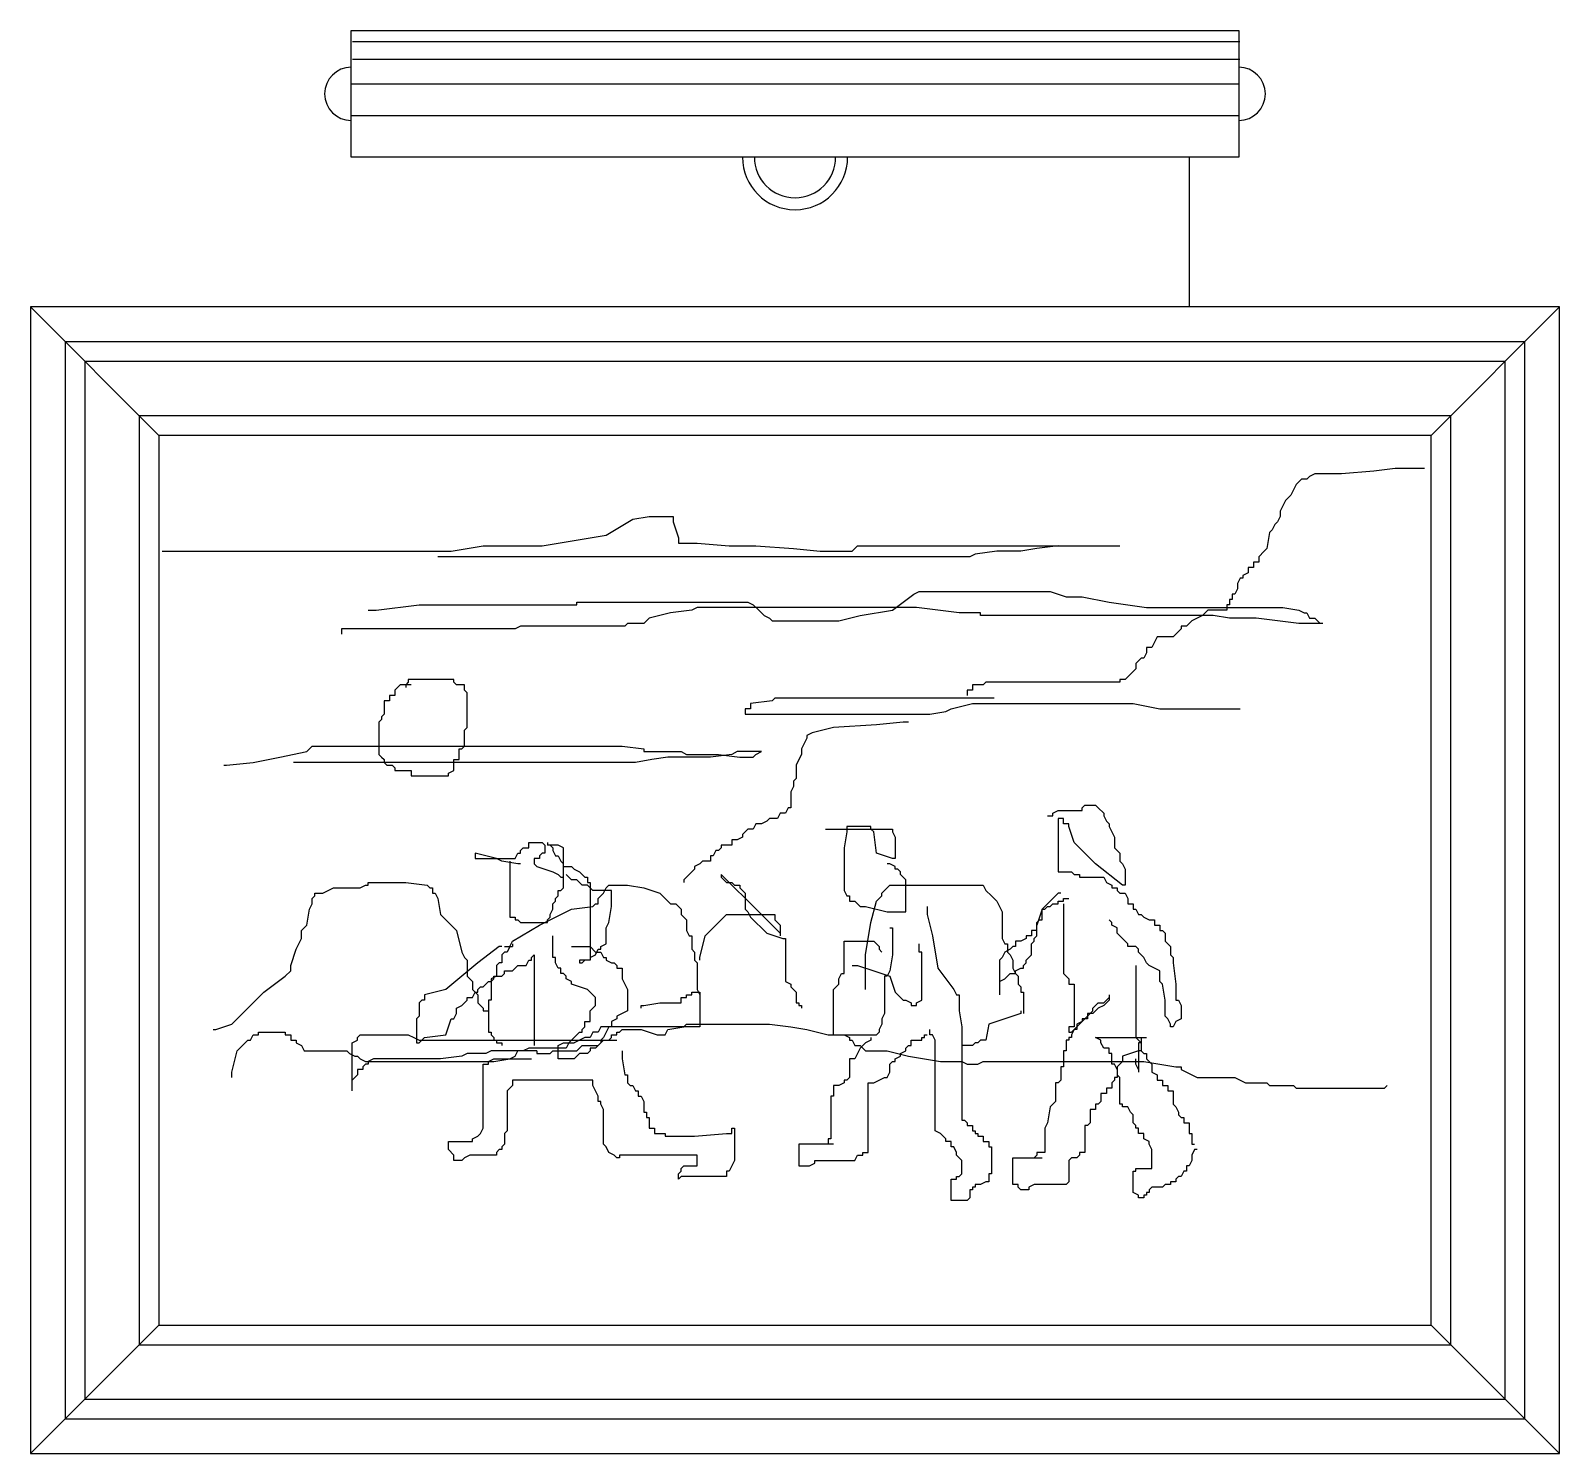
# Model space of a CAD drawing. Header units: inches. Extents: x 10 to 52.5, y 12.2 to 37.
# Drawn here: x 26.32 to 26.96, y 14.338 to 14.934 of the extents above; entities that cross this region are included whole.
import ezdxf

# ---------------------------------------------------------------- set-up
doc = ezdxf.new("R2010")
doc.units = ezdxf.units.IN
doc.header["$MEASUREMENT"] = 0
doc.layers.add('02', color=2, linetype='Continuous')
doc.layers.add('4', color=4, linetype='Continuous')

msp = doc.modelspace()

# ---------------------------------------------------------------- linework, layer by layer
at = {"layer": '02'}
for p, q in [((26.45496, 14.92162), (26.82644, 14.92162)), ((26.45442, 14.9114), (26.82591, 14.9114)), ((26.45442, 14.89804), (26.82591, 14.89804)), ((26.80527, 14.8179), (26.80527, 14.88065)), ((26.37392, 14.76415), (26.32017, 14.8179)), ((26.90642, 14.76415), (26.96017, 14.8179)), ((26.51861, 14.55008), (26.52197, 14.55008)), ((26.37392, 14.39165), (26.32017, 14.3379)), ((26.90642, 14.39165), (26.96017, 14.3379))]:
    msp.add_line(p, q, dxfattribs=at)
for points in [[(26.32017, 14.3379), (26.96017, 14.3379), (26.96017, 14.8179), (26.32017, 14.8179)], [(26.33471, 14.35244), (26.94563, 14.35244), (26.94563, 14.80336), (26.33471, 14.80336)], [(26.34294, 14.36067), (26.93739, 14.36067), (26.93739, 14.79512), (26.34294, 14.79512)], [(26.36568, 14.38341), (26.91465, 14.38341), (26.91465, 14.77238), (26.36568, 14.77238)], [(26.37392, 14.39165), (26.90642, 14.39165), (26.90642, 14.76415), (26.37392, 14.76415)]]:
    msp.add_lwpolyline(points, close=True, dxfattribs=at)
for points in [[(26.90372, 14.75027), (26.8914, 14.75027), (26.88245, 14.74915), (26.86901, 14.74804), (26.85782, 14.74804), (26.85558, 14.74692), (26.85446, 14.7458), (26.85222, 14.7458), (26.84998, 14.74356), (26.84886, 14.74132), (26.84774, 14.73909), (26.8455, 14.73685), (26.84438, 14.73461), (26.84326, 14.73238), (26.84326, 14.73014), (26.84214, 14.7279), (26.84102, 14.72679), (26.83991, 14.72455), (26.83879, 14.72343), (26.83767, 14.71672), (26.83655, 14.7156), (26.83431, 14.71336), (26.83431, 14.71113), (26.83207, 14.71113), (26.83207, 14.70889), (26.82983, 14.70889), (26.82983, 14.70665), (26.82759, 14.70554), (26.82759, 14.70442), (26.82647, 14.70442), (26.82535, 14.70218), (26.82535, 14.69994), (26.82423, 14.69771), (26.82311, 14.69771), (26.82311, 14.69547), (26.82199, 14.69547), (26.82199, 14.69323), (26.82087, 14.69323), (26.82087, 14.691), (26.81304, 14.691), (26.8108, 14.68876), (26.80856, 14.68764), (26.80632, 14.68652), (26.80408, 14.68429), (26.80184, 14.68429), (26.80184, 14.68317), (26.80072, 14.68205), (26.79848, 14.67981), (26.79177, 14.67981), (26.79065, 14.67758), (26.78953, 14.67534), (26.78729, 14.67534), (26.78729, 14.6731), (26.78617, 14.67087), (26.78505, 14.67087), (26.78393, 14.66975), (26.78281, 14.66863), (26.78281, 14.66639), (26.78057, 14.66415), (26.77833, 14.66192), (26.77609, 14.66192), (26.77609, 14.6608), (26.72012, 14.6608), (26.719, 14.65968), (26.71452, 14.65968), (26.71452, 14.65744), (26.71228, 14.65744), (26.71228, 14.65521)], [(26.37531, 14.7156), (26.49622, 14.7156), (26.50965, 14.71784), (26.53428, 14.71784), (26.54771, 14.72008), (26.56115, 14.72231), (26.57234, 14.72902), (26.57906, 14.73014), (26.58914, 14.73014), (26.58914, 14.7279), (26.59138, 14.72119), (26.59138, 14.71896), (26.59921, 14.71896), (26.61265, 14.71784), (26.62384, 14.71784), (26.63951, 14.71672), (26.65071, 14.7156), (26.66414, 14.7156), (26.66638, 14.71784), (26.77609, 14.71784)], [(26.75034, 14.71784), (26.74139, 14.71672), (26.73467, 14.7156), (26.7246, 14.7156), (26.71564, 14.71448), (26.7134, 14.71336), (26.49062, 14.71336)], [(26.46151, 14.691), (26.46487, 14.691), (26.48278, 14.69323), (26.54883, 14.69323), (26.54883, 14.69435), (26.62048, 14.69435), (26.62272, 14.69323), (26.62496, 14.691), (26.6272, 14.68876), (26.62944, 14.68764), (26.63056, 14.68652), (26.65855, 14.68652), (26.6675, 14.68876), (26.68094, 14.691), (26.68989, 14.69771), (26.69213, 14.69883), (26.74699, 14.69883), (26.7537, 14.69659), (26.76042, 14.69659), (26.77162, 14.69435), (26.78729, 14.69212), (26.84438, 14.69212), (26.8511, 14.691), (26.85334, 14.68988), (26.85446, 14.68988), (26.85558, 14.68764), (26.85782, 14.68764), (26.86006, 14.6854)], [(26.86118, 14.6854), (26.8511, 14.6854), (26.83319, 14.68764), (26.82199, 14.68764), (26.81528, 14.68876), (26.71788, 14.68876), (26.71788, 14.68988), (26.70892, 14.68988), (26.69997, 14.691), (26.69101, 14.69212), (26.59921, 14.69212), (26.59697, 14.691), (26.58802, 14.68988), (26.57906, 14.68764), (26.57682, 14.6854), (26.5701, 14.6854), (26.56898, 14.68429), (26.52532, 14.68429), (26.52309, 14.68317), (26.45032, 14.68317), (26.45032, 14.68093)], [(26.47942, 14.65968), (26.47495, 14.65968), (26.47383, 14.65856), (26.47271, 14.65744), (26.47271, 14.65521), (26.47047, 14.65521), (26.47047, 14.65297), (26.46823, 14.65297), (26.46823, 14.64738), (26.46711, 14.64626), (26.46711, 14.64514), (26.46599, 14.64402), (26.46599, 14.6306), (26.46711, 14.62948), (26.46823, 14.62837), (26.46823, 14.62725), (26.46935, 14.62613), (26.47159, 14.62613), (26.47271, 14.62501), (26.47271, 14.62389), (26.47942, 14.62389), (26.47942, 14.62166), (26.4951, 14.62166), (26.4951, 14.62277), (26.49734, 14.62389), (26.49734, 14.62837), (26.49958, 14.62837), (26.49958, 14.63284), (26.5007, 14.63284), (26.50181, 14.63396), (26.50181, 14.64067), (26.50293, 14.64179), (26.50293, 14.65633), (26.50181, 14.65744), (26.50181, 14.65968), (26.49846, 14.65968), (26.49734, 14.6608), (26.49734, 14.66192), (26.4783, 14.66192), (26.4783, 14.6608), (26.47719, 14.65968), (26.47719, 14.65856)], [(26.72348, 14.65409), (26.63168, 14.65409), (26.63056, 14.65297), (26.6216, 14.65185), (26.6216, 14.64962), (26.61936, 14.64962), (26.61936, 14.64738), (26.69661, 14.64738), (26.70333, 14.6485), (26.70556, 14.64962), (26.71452, 14.65185), (26.78169, 14.65185), (26.79289, 14.64962), (26.82647, 14.64962)], [(26.68765, 14.64402), (26.68541, 14.64402), (26.67422, 14.64291), (26.65631, 14.64179), (26.64735, 14.63955), (26.64511, 14.63843), (26.64511, 14.63731), (26.64399, 14.63508), (26.64287, 14.63284), (26.64287, 14.6306), (26.64175, 14.62837), (26.64063, 14.62613), (26.64063, 14.62054), (26.63951, 14.61942), (26.63951, 14.61718), (26.63839, 14.61494), (26.63839, 14.60823), (26.63727, 14.60823), (26.63616, 14.606), (26.63392, 14.606), (26.6328, 14.60376), (26.62944, 14.60376), (26.62832, 14.60264), (26.62608, 14.60152), (26.62384, 14.60152), (26.62272, 14.59929), (26.62048, 14.59929), (26.61936, 14.59817), (26.61824, 14.59705), (26.61824, 14.59593), (26.616, 14.59481), (26.61377, 14.59481), (26.61377, 14.59258), (26.60929, 14.59258), (26.60929, 14.59146), (26.60817, 14.59034), (26.60705, 14.59034), (26.60593, 14.5881), (26.60481, 14.5881), (26.60481, 14.58587), (26.60145, 14.58587), (26.60033, 14.58475), (26.59809, 14.58363), (26.59809, 14.58251), (26.59697, 14.58139), (26.59473, 14.57916), (26.59361, 14.57804), (26.59361, 14.57692)], [(26.40106, 14.62613), (26.40218, 14.62613), (26.41337, 14.62725), (26.42457, 14.62948), (26.43576, 14.63172), (26.438, 14.63396), (26.56787, 14.63396), (26.57682, 14.63284), (26.57682, 14.63172), (26.59249, 14.63172), (26.59473, 14.6306), (26.60817, 14.6306), (26.61712, 14.62948), (26.62272, 14.62948), (26.62384, 14.6306), (26.62608, 14.63172), (26.616, 14.63172), (26.61377, 14.6306), (26.60481, 14.62948), (26.5869, 14.62948), (26.58018, 14.62837), (26.57346, 14.62725), (26.43017, 14.62725)], [(26.74587, 14.60488), (26.74811, 14.60488), (26.74811, 14.606), (26.75034, 14.60712), (26.76042, 14.60712), (26.76042, 14.60823), (26.76154, 14.60935), (26.76602, 14.60935), (26.76714, 14.60823), (26.76938, 14.606), (26.76938, 14.60488), (26.7705, 14.60264), (26.77162, 14.60152), (26.77162, 14.60041), (26.77274, 14.59817), (26.77385, 14.59593), (26.77385, 14.59146), (26.77609, 14.58922), (26.77609, 14.58587), (26.77721, 14.58475), (26.77833, 14.58251), (26.77833, 14.5758), (26.77721, 14.5758), (26.76602, 14.58475), (26.75706, 14.5937), (26.75482, 14.60041), (26.75482, 14.60152), (26.75258, 14.60152), (26.75258, 14.60376), (26.75034, 14.60376), (26.75034, 14.58139), (26.75594, 14.58139), (26.75706, 14.58027), (26.7593, 14.58027), (26.7593, 14.57916), (26.76938, 14.57916), (26.7705, 14.57692), (26.77274, 14.5758), (26.77274, 14.57468), (26.77497, 14.57468), (26.77497, 14.57356), (26.77609, 14.57245), (26.77833, 14.57245), (26.77945, 14.57021), (26.77945, 14.56797), (26.78169, 14.56797), (26.78169, 14.56574), (26.78281, 14.56574), (26.78393, 14.5635), (26.78505, 14.5635), (26.78617, 14.56238), (26.78841, 14.56126), (26.79065, 14.56126), (26.79065, 14.55902), (26.79289, 14.55902), (26.79289, 14.55679), (26.79401, 14.55679), (26.79513, 14.55567), (26.79513, 14.55231), (26.79736, 14.55008), (26.79736, 14.54672), (26.79848, 14.5456), (26.79848, 14.54337), (26.7996, 14.53442), (26.7996, 14.52771), (26.80072, 14.52771), (26.80184, 14.52547), (26.80184, 14.51988), (26.7996, 14.51876), (26.79848, 14.51653), (26.79736, 14.51653), (26.79736, 14.51764), (26.79624, 14.51988), (26.79513, 14.521), (26.79513, 14.52771), (26.79401, 14.53442), (26.79289, 14.53554), (26.79289, 14.54001), (26.79065, 14.54113), (26.78841, 14.54225), (26.78729, 14.54337), (26.78617, 14.5456), (26.78393, 14.54784), (26.78393, 14.54896), (26.78281, 14.55008), (26.77945, 14.55008), (26.77945, 14.5512), (26.77497, 14.55567), (26.77497, 14.55791), (26.77274, 14.55902), (26.77274, 14.56014), (26.77162, 14.56126)], [(26.65295, 14.59929), (26.68094, 14.59929), (26.68094, 14.59817), (26.68206, 14.59593), (26.68206, 14.58698), (26.68094, 14.58698), (26.67422, 14.58922), (26.6731, 14.59817), (26.67198, 14.59929), (26.67198, 14.60041), (26.6619, 14.60041), (26.6619, 14.59817), (26.66078, 14.59146), (26.66078, 14.57356), (26.6619, 14.57133), (26.66302, 14.57133), (26.66302, 14.56909), (26.66526, 14.56909), (26.66638, 14.56797), (26.6675, 14.56685), (26.66974, 14.56685), (26.6787, 14.56462), (26.68653, 14.56462), (26.68653, 14.57804), (26.68429, 14.58027), (26.68429, 14.58139), (26.68317, 14.58251), (26.68206, 14.58251), (26.68206, 14.58363), (26.67982, 14.58475), (26.6787, 14.58475)], [(26.52532, 14.58475), (26.5242, 14.58475), (26.51749, 14.58587), (26.51525, 14.58698), (26.50629, 14.58922), (26.50629, 14.58698), (26.52309, 14.58698), (26.5242, 14.58922), (26.52532, 14.58922), (26.52532, 14.59034), (26.52644, 14.59146), (26.52868, 14.59146), (26.52868, 14.5937), (26.53428, 14.5937), (26.5354, 14.59258), (26.5354, 14.58922), (26.53428, 14.58922), (26.53316, 14.5881), (26.53316, 14.58698), (26.53092, 14.58698), (26.53092, 14.58475), (26.53204, 14.58363), (26.53876, 14.58139), (26.541, 14.58027), (26.54212, 14.57916), (26.54324, 14.57916)], [(26.53652, 14.5937), (26.53652, 14.59258)], [(26.54324, 14.59146), (26.541, 14.59258), (26.53652, 14.59258)], [(26.53764, 14.59258), (26.53876, 14.59146), (26.53876, 14.59034), (26.53988, 14.5881), (26.541, 14.5881), (26.54212, 14.58587), (26.54324, 14.58475)], [(26.52085, 14.58587), (26.52085, 14.56238), (26.52309, 14.56238), (26.52309, 14.56126), (26.5242, 14.56126), (26.52532, 14.56014), (26.53652, 14.56014), (26.53652, 14.56126), (26.53764, 14.56238), (26.53764, 14.5635), (26.53876, 14.56574), (26.53876, 14.56797), (26.53988, 14.56909), (26.53988, 14.57021), (26.541, 14.57133), (26.541, 14.57356), (26.54212, 14.57356), (26.54324, 14.57468), (26.54324, 14.59146)], [(26.54324, 14.58363), (26.54659, 14.58363), (26.54771, 14.58251), (26.54995, 14.58139), (26.55219, 14.57916), (26.55331, 14.57916), (26.55331, 14.57692), (26.55443, 14.57692), (26.55443, 14.54449), (26.54995, 14.54449), (26.54995, 14.54337), (26.55107, 14.54337), (26.55219, 14.54449)], [(26.55443, 14.5456), (26.55667, 14.54672), (26.55779, 14.54896), (26.55891, 14.54896), (26.55891, 14.55008), (26.56115, 14.5512), (26.56115, 14.55791), (26.56227, 14.56014), (26.56339, 14.56685), (26.56339, 14.57356), (26.55555, 14.57356), (26.55331, 14.5758), (26.55107, 14.5758), (26.54995, 14.57692), (26.54883, 14.57804), (26.54659, 14.57804), (26.54548, 14.57916), (26.54436, 14.58027)], [(26.63392, 14.55567), (26.62496, 14.56462), (26.60929, 14.58027), (26.60929, 14.57916), (26.61153, 14.57692), (26.61377, 14.57692), (26.61488, 14.5758), (26.61712, 14.5758), (26.61712, 14.57468), (26.61824, 14.57356), (26.61936, 14.57245), (26.61936, 14.56574), (26.62048, 14.56462), (26.6216, 14.56238), (26.62384, 14.56014), (26.62608, 14.55791), (26.62832, 14.55567), (26.63504, 14.55343), (26.63616, 14.55343), (26.63616, 14.53554), (26.63839, 14.53442), (26.63839, 14.5333), (26.64063, 14.53106), (26.64063, 14.52659), (26.64175, 14.52659), (26.64175, 14.52547), (26.64287, 14.52547), (26.64287, 14.52435)], [(26.39658, 14.51541), (26.3977, 14.51541), (26.40442, 14.51764), (26.41785, 14.53106), (26.42681, 14.53777), (26.42905, 14.54001), (26.42905, 14.54225), (26.43129, 14.54896), (26.43241, 14.5512), (26.43352, 14.55343), (26.43352, 14.55679), (26.43576, 14.55902), (26.43688, 14.56574), (26.438, 14.56797), (26.438, 14.57021), (26.43912, 14.57133), (26.43912, 14.57245), (26.44248, 14.57245), (26.44472, 14.57356), (26.44696, 14.57468), (26.45815, 14.57468), (26.46039, 14.5758), (26.46151, 14.5758), (26.46151, 14.57692), (26.47719, 14.57692), (26.48614, 14.5758), (26.48726, 14.57468), (26.48838, 14.57468), (26.48838, 14.57245), (26.4895, 14.57245), (26.49062, 14.57021), (26.49174, 14.5635), (26.49846, 14.55679), (26.5007, 14.54784), (26.50181, 14.5456), (26.50293, 14.54449), (26.50293, 14.53777), (26.50517, 14.53554), (26.50517, 14.53218), (26.50741, 14.52995), (26.50741, 14.52659), (26.50853, 14.52547), (26.50965, 14.52435), (26.50965, 14.52324), (26.51189, 14.52324)], [(26.52085, 14.55008), (26.52197, 14.55231), (26.53316, 14.55902), (26.54659, 14.56574), (26.55555, 14.56685), (26.55667, 14.56797), (26.55779, 14.56797), (26.55779, 14.57021), (26.56003, 14.57245), (26.56115, 14.57468), (26.56227, 14.5758), (26.5701, 14.5758), (26.57682, 14.57468), (26.58354, 14.57245), (26.58578, 14.57021), (26.58802, 14.56797), (26.59026, 14.56797), (26.59249, 14.56574), (26.59249, 14.5635), (26.59473, 14.56126), (26.59473, 14.55679), (26.59585, 14.55455), (26.59697, 14.55455), (26.59697, 14.54896), (26.59809, 14.54784), (26.59809, 14.54449), (26.59921, 14.54337), (26.59921, 14.53218), (26.60033, 14.52995)], [(26.66974, 14.53218), (26.66974, 14.54672), (26.67198, 14.56014), (26.67422, 14.56909), (26.67646, 14.57133), (26.67646, 14.57245), (26.67758, 14.57356), (26.6787, 14.57468), (26.67982, 14.5758), (26.719, 14.5758), (26.72012, 14.57356), (26.72236, 14.57133), (26.7246, 14.56909), (26.72572, 14.56685), (26.72684, 14.56462), (26.72684, 14.55343), (26.72795, 14.5512), (26.72907, 14.5512), (26.72907, 14.54784), (26.73019, 14.54672), (26.73131, 14.54449), (26.73131, 14.54113), (26.73243, 14.53889), (26.73355, 14.53777), (26.73355, 14.53442), (26.73467, 14.5333), (26.73467, 14.53106), (26.73579, 14.53106), (26.73579, 14.52212)], [(26.69549, 14.56685), (26.69549, 14.5635), (26.69773, 14.55455), (26.69997, 14.54113), (26.70668, 14.53218), (26.7078, 14.52995), (26.70892, 14.52995), (26.70892, 14.52324), (26.71004, 14.51653), (26.71004, 14.47738), (26.71116, 14.47738), (26.71228, 14.47626), (26.71228, 14.47514), (26.71452, 14.47514), (26.71452, 14.47291), (26.71564, 14.47291), (26.71564, 14.47179), (26.71676, 14.47179), (26.71676, 14.47067), (26.719, 14.47067), (26.719, 14.46843), (26.72124, 14.46843), (26.72124, 14.4662), (26.72236, 14.4662), (26.72236, 14.45501), (26.72124, 14.45501), (26.72124, 14.45166), (26.72012, 14.45166), (26.71788, 14.45054), (26.71564, 14.45054), (26.71564, 14.44942), (26.71452, 14.44942), (26.71452, 14.4483), (26.7134, 14.4483), (26.7134, 14.44495), (26.71228, 14.44383), (26.70556, 14.44383), (26.70556, 14.45278), (26.7078, 14.45278), (26.7078, 14.45389), (26.70892, 14.45389), (26.71004, 14.45501), (26.71004, 14.4606), (26.7078, 14.46284), (26.7078, 14.46396), (26.70668, 14.4662), (26.70556, 14.4662), (26.70556, 14.46843), (26.70333, 14.46843), (26.70333, 14.46955), (26.70221, 14.47067), (26.70109, 14.47179), (26.69885, 14.47291), (26.69885, 14.51093), (26.69773, 14.51317), (26.69661, 14.51317), (26.69661, 14.51541)], [(26.72572, 14.53554), (26.72795, 14.53666), (26.73019, 14.53889), (26.73243, 14.53889), (26.73243, 14.54001), (26.73467, 14.54113), (26.73579, 14.54113), (26.73579, 14.54225), (26.73691, 14.54337), (26.73691, 14.54449), (26.73803, 14.5456), (26.73915, 14.54672), (26.73915, 14.5512), (26.74027, 14.55231), (26.74027, 14.55343), (26.74139, 14.55455), (26.74139, 14.56014), (26.74251, 14.56126), (26.74363, 14.56126), (26.74363, 14.56574), (26.74475, 14.56574), (26.74587, 14.56685), (26.74699, 14.56685), (26.74811, 14.56797), (26.75034, 14.56797), (26.75034, 14.56909), (26.75258, 14.56909), (26.75258, 14.57021), (26.75482, 14.57021)], [(26.75146, 14.57245), (26.75034, 14.57245), (26.74363, 14.56574), (26.74139, 14.55902)], [(26.75258, 14.56797), (26.75258, 14.53889), (26.7537, 14.53777), (26.75482, 14.53666), (26.75482, 14.53442), (26.75706, 14.53442), (26.75706, 14.51653), (26.75482, 14.51653), (26.75482, 14.51429), (26.75594, 14.51429), (26.76266, 14.521), (26.7649, 14.52324), (26.7649, 14.52435), (26.76714, 14.52659), (26.76938, 14.52659), (26.77162, 14.52883)], [(26.60033, 14.54449), (26.60033, 14.5456), (26.60257, 14.55455), (26.61153, 14.5635), (26.63168, 14.5635), (26.63168, 14.56126), (26.63392, 14.55902), (26.63392, 14.55455)], [(26.54548, 14.50981), (26.54771, 14.51205), (26.54995, 14.51429), (26.55107, 14.51429), (26.55107, 14.51541), (26.55219, 14.51653), (26.55219, 14.51876), (26.55443, 14.51876), (26.55443, 14.52324), (26.55667, 14.52547), (26.55667, 14.52883), (26.55555, 14.52995), (26.55331, 14.53218), (26.54659, 14.53442), (26.54659, 14.53554), (26.54436, 14.53666), (26.54436, 14.53777), (26.54324, 14.53889), (26.54212, 14.53889), (26.54212, 14.54113), (26.541, 14.54113), (26.53988, 14.54337), (26.53988, 14.5456), (26.53876, 14.5456), (26.53876, 14.55455)], [(26.67982, 14.55791), (26.68094, 14.55791), (26.68094, 14.54672), (26.67982, 14.54001), (26.6787, 14.53777), (26.67758, 14.53777), (26.67758, 14.52212), (26.67646, 14.51988), (26.67646, 14.51764), (26.67534, 14.51541), (26.67534, 14.51429), (26.67422, 14.51317)], [(26.74139, 14.55679), (26.73915, 14.55679), (26.73915, 14.55455), (26.73691, 14.55455), (26.73691, 14.55343), (26.73467, 14.55231), (26.73243, 14.55231), (26.73243, 14.55008), (26.73131, 14.55008), (26.73019, 14.54896), (26.72795, 14.54784), (26.72684, 14.5456), (26.72572, 14.54449), (26.72572, 14.52995)], [(26.51749, 14.55008), (26.51637, 14.55008), (26.50741, 14.54337), (26.49398, 14.53218), (26.48502, 14.52995), (26.48502, 14.52771), (26.4839, 14.52771), (26.48278, 14.52659), (26.48278, 14.521), (26.48166, 14.51988), (26.48166, 14.50981), (26.48278, 14.50981), (26.48502, 14.51205), (26.49398, 14.51317), (26.49622, 14.51988), (26.49734, 14.51988), (26.49846, 14.52212), (26.49846, 14.52435), (26.5007, 14.52547), (26.50293, 14.52771), (26.50293, 14.52883), (26.50517, 14.52883), (26.50629, 14.53106), (26.50741, 14.53106), (26.50741, 14.53218), (26.50853, 14.5333), (26.50965, 14.5333), (26.51189, 14.53554), (26.51301, 14.53554), (26.51413, 14.53666), (26.51413, 14.53777), (26.51749, 14.53777), (26.51861, 14.53889), (26.51861, 14.54001), (26.52197, 14.54001), (26.5242, 14.54225), (26.52756, 14.54225), (26.52868, 14.54449), (26.5298, 14.54449), (26.5298, 14.5456), (26.53092, 14.54672), (26.53092, 14.5087)], [(26.52085, 14.55008), (26.51973, 14.54784), (26.51861, 14.54784), (26.51749, 14.54672), (26.51749, 14.54337), (26.51637, 14.54337), (26.51525, 14.54225), (26.51525, 14.53777), (26.51301, 14.53666), (26.51301, 14.52771), (26.51189, 14.52771)], [(26.52197, 14.5512), (26.52197, 14.55008)], [(26.54659, 14.55008), (26.55443, 14.55008), (26.55667, 14.54784), (26.55891, 14.54784), (26.56003, 14.5456), (26.56115, 14.5456), (26.56115, 14.54449), (26.56339, 14.54337), (26.56451, 14.54337), (26.56563, 14.54225), (26.56563, 14.54113), (26.56787, 14.54113), (26.56787, 14.53666), (26.5701, 14.53218), (26.5701, 14.52324), (26.56563, 14.521), (26.56563, 14.51988), (26.56339, 14.51876), (26.56339, 14.51653)], [(26.65631, 14.51317), (26.65631, 14.53218), (26.65855, 14.53442), (26.65855, 14.53666), (26.65966, 14.53889), (26.66078, 14.53889), (26.66078, 14.55231), (26.6731, 14.55231), (26.67534, 14.55008), (26.67534, 14.54896), (26.67646, 14.54784)], [(26.66414, 14.54225), (26.66638, 14.54225), (26.6731, 14.54001), (26.67982, 14.53777), (26.68206, 14.53106), (26.68429, 14.52883), (26.68541, 14.52771), (26.68653, 14.52771), (26.68877, 14.52659), (26.68877, 14.52547), (26.69101, 14.52547), (26.69101, 14.52659), (26.69325, 14.52771), (26.69325, 14.54784), (26.69213, 14.54784), (26.69213, 14.5512)], [(26.78281, 14.54225), (26.78281, 14.51205), (26.78505, 14.50981)], [(26.5757, 14.52435), (26.5757, 14.52547), (26.57682, 14.52547), (26.58354, 14.52659), (26.59249, 14.52659), (26.59249, 14.52883), (26.59473, 14.52883), (26.59473, 14.52995), (26.59697, 14.52995), (26.59697, 14.53106), (26.60033, 14.53106), (26.60033, 14.51653), (26.55891, 14.51653), (26.55779, 14.51429), (26.55555, 14.51429), (26.55443, 14.51205), (26.55219, 14.51205), (26.54995, 14.51093), (26.54771, 14.50981)], [(26.77162, 14.52995), (26.77162, 14.52771), (26.7705, 14.52659), (26.76938, 14.52547), (26.76714, 14.52435), (26.76602, 14.52324), (26.7649, 14.52212), (26.76266, 14.52212), (26.76266, 14.51988), (26.76042, 14.51988), (26.76042, 14.51876), (26.75818, 14.51764), (26.75818, 14.51541), (26.75706, 14.51541), (26.75594, 14.51317), (26.75594, 14.51205), (26.75482, 14.51205), (26.75482, 14.51093), (26.7537, 14.51093), (26.7537, 14.50646), (26.75258, 14.50646), (26.75258, 14.49975), (26.75146, 14.49975), (26.75146, 14.49416), (26.75034, 14.49304), (26.74923, 14.49304), (26.74923, 14.48521), (26.74699, 14.48297), (26.74587, 14.47626), (26.74475, 14.47403), (26.74475, 14.46396), (26.74139, 14.46396), (26.74139, 14.46284), (26.74027, 14.46172)], [(26.51189, 14.52771), (26.51189, 14.51429), (26.51301, 14.51429), (26.51301, 14.51317), (26.51413, 14.51205), (26.51413, 14.51093)], [(26.73467, 14.52324), (26.73467, 14.52212), (26.72795, 14.51988), (26.72124, 14.51764), (26.72012, 14.51093), (26.71788, 14.51093), (26.71676, 14.50981), (26.71564, 14.50981), (26.71452, 14.5087), (26.71004, 14.5087)], [(26.56227, 14.51653), (26.56115, 14.51429), (26.56003, 14.51205), (26.55891, 14.51093), (26.55891, 14.50981), (26.55779, 14.5087), (26.55667, 14.50758), (26.55443, 14.50758), (26.55443, 14.50646), (26.55331, 14.50534), (26.54995, 14.50534), (26.54771, 14.5031), (26.541, 14.5031), (26.541, 14.5087), (26.54324, 14.50981), (26.54771, 14.50981)], [(26.56227, 14.51093), (26.56339, 14.51205), (26.56339, 14.51317), (26.56563, 14.51317), (26.56563, 14.51429), (26.56675, 14.51429), (26.56787, 14.51541), (26.5757, 14.51541), (26.58242, 14.51317), (26.58578, 14.51317), (26.5869, 14.51541), (26.59361, 14.51653), (26.59473, 14.51764), (26.62944, 14.51764), (26.63839, 14.51653), (26.64511, 14.51541), (26.65407, 14.51317), (26.67422, 14.51317)], [(26.40442, 14.49528), (26.40442, 14.49751), (26.40666, 14.50646), (26.4089, 14.5087), (26.41113, 14.51093), (26.41225, 14.51093), (26.41337, 14.51317), (26.41561, 14.51317), (26.41561, 14.51429), (26.42681, 14.51429), (26.42681, 14.51317), (26.42905, 14.51317), (26.42905, 14.51093), (26.43129, 14.51093), (26.43129, 14.50981), (26.43352, 14.5087), (26.43464, 14.50646), (26.45256, 14.50646), (26.45368, 14.50534), (26.45591, 14.50422), (26.45703, 14.50422), (26.45815, 14.5031), (26.46039, 14.50199), (26.51413, 14.50199), (26.52085, 14.5031), (26.52309, 14.50422), (26.5242, 14.50646)], [(26.4548, 14.48968), (26.4548, 14.50981), (26.45703, 14.51093), (26.45703, 14.51205), (26.45815, 14.51317), (26.4783, 14.51317), (26.48054, 14.51205), (26.48278, 14.51093), (26.56563, 14.51093)], [(26.51525, 14.51093), (26.51525, 14.50981), (26.51749, 14.50981), (26.51749, 14.5087)], [(26.54548, 14.50981), (26.54436, 14.50758), (26.52868, 14.50758), (26.52644, 14.50646)], [(26.53204, 14.50646), (26.53204, 14.50534), (26.53764, 14.50534), (26.53876, 14.50646), (26.54883, 14.50646), (26.55107, 14.5087), (26.55779, 14.5087), (26.56003, 14.51093)], [(26.65631, 14.46732), (26.64175, 14.46732), (26.64175, 14.45837), (26.64623, 14.45837), (26.64847, 14.45949), (26.64847, 14.4606), (26.66526, 14.4606), (26.66638, 14.46284), (26.66862, 14.46284), (26.66862, 14.46396), (26.67086, 14.46396), (26.67086, 14.49304), (26.6731, 14.49304), (26.67534, 14.49416), (26.67758, 14.49528), (26.6787, 14.49528), (26.67982, 14.49751), (26.67982, 14.50087), (26.68094, 14.50199), (26.68206, 14.50199), (26.68206, 14.5031), (26.68429, 14.50422), (26.68429, 14.50534), (26.68653, 14.50646), (26.68653, 14.50758), (26.68765, 14.5087), (26.68877, 14.5087), (26.68877, 14.51093), (26.69325, 14.51093), (26.69325, 14.51205), (26.69437, 14.51205), (26.69437, 14.51317), (26.69549, 14.51317)], [(26.67198, 14.51205), (26.67198, 14.51093), (26.66974, 14.50981), (26.6675, 14.50758), (26.66526, 14.5031), (26.66302, 14.5031), (26.66302, 14.49528), (26.6619, 14.49416), (26.66078, 14.49416), (26.66078, 14.49304), (26.65855, 14.49192), (26.65631, 14.49192), (26.65631, 14.48745), (26.65519, 14.48745), (26.65519, 14.46955), (26.65407, 14.46955), (26.65407, 14.46732)], [(26.66078, 14.51317), (26.66302, 14.51205), (26.66302, 14.51093), (26.66414, 14.51093), (26.66526, 14.5087), (26.6675, 14.5087), (26.66974, 14.50646), (26.6787, 14.50646), (26.68765, 14.50422), (26.70109, 14.50199), (26.71004, 14.50199), (26.71228, 14.50087), (26.71676, 14.50087), (26.719, 14.50199), (26.78617, 14.50199), (26.79289, 14.50087), (26.7996, 14.49975), (26.80184, 14.49975), (26.80184, 14.49863), (26.80408, 14.49751), (26.80632, 14.49639), (26.80856, 14.49528), (26.82423, 14.49528), (26.82647, 14.49416), (26.82871, 14.49304), (26.83767, 14.49304), (26.83879, 14.49192), (26.84886, 14.49192), (26.84998, 14.4908), (26.88692, 14.4908), (26.88804, 14.49192)], [(26.77497, 14.49863), (26.77385, 14.50087), (26.77274, 14.50087), (26.77274, 14.50534), (26.77162, 14.50534), (26.77162, 14.50758), (26.76938, 14.50758), (26.76826, 14.50981), (26.76826, 14.51093), (26.76602, 14.51205), (26.78729, 14.51205)], [(26.78505, 14.50981), (26.78393, 14.50981), (26.78393, 14.49751)], [(26.78505, 14.51205), (26.78505, 14.50646), (26.78617, 14.50534), (26.78729, 14.50534), (26.78729, 14.5031), (26.78841, 14.50199), (26.78953, 14.50087), (26.78953, 14.49751), (26.79177, 14.49639), (26.79177, 14.49416), (26.79401, 14.49416), (26.79401, 14.49192), (26.79624, 14.49192), (26.79624, 14.48968), (26.79848, 14.48968), (26.79848, 14.48409), (26.7996, 14.48297), (26.80072, 14.48074), (26.80072, 14.47962), (26.80184, 14.4785), (26.80296, 14.4785), (26.80296, 14.47626), (26.8052, 14.47626), (26.8052, 14.47179), (26.80632, 14.47179), (26.80632, 14.46732), (26.80744, 14.46732)], [(26.53204, 14.50646), (26.51301, 14.50646), (26.51077, 14.50534), (26.50293, 14.50534), (26.5007, 14.50422), (26.49174, 14.5031), (26.46375, 14.5031), (26.46151, 14.50199), (26.46151, 14.50087), (26.46039, 14.50087), (26.45927, 14.49975), (26.45927, 14.49863), (26.45703, 14.49863), (26.45703, 14.49639), (26.4548, 14.49416)], [(26.56787, 14.50646), (26.56787, 14.5031), (26.56898, 14.49639), (26.5701, 14.49639), (26.5701, 14.49304), (26.57122, 14.49192), (26.57234, 14.49192), (26.57346, 14.48968), (26.57458, 14.48968), (26.57458, 14.48745), (26.5757, 14.48745), (26.57682, 14.48521), (26.57682, 14.48074), (26.57794, 14.48074), (26.57794, 14.4785), (26.57906, 14.4785), (26.57906, 14.47403), (26.5813, 14.47403), (26.5813, 14.47179), (26.58578, 14.47179), (26.58578, 14.47067), (26.59809, 14.47067), (26.61153, 14.47179), (26.61377, 14.47179), (26.61377, 14.47403), (26.61488, 14.47403), (26.61488, 14.4606), (26.61377, 14.45837), (26.61265, 14.45613), (26.61153, 14.45613), (26.61153, 14.45389), (26.59249, 14.45389), (26.59138, 14.45278), (26.59138, 14.45501), (26.59249, 14.45613), (26.59249, 14.45725), (26.59361, 14.45837), (26.59921, 14.45837), (26.59921, 14.46284), (26.56675, 14.46284), (26.56675, 14.46172), (26.56563, 14.46172), (26.56451, 14.46284), (26.56227, 14.46396), (26.56115, 14.4662), (26.56003, 14.46732), (26.56003, 14.48185), (26.55891, 14.48409), (26.55891, 14.48521), (26.55779, 14.48521), (26.55779, 14.48745), (26.55667, 14.48968), (26.55555, 14.49192), (26.55555, 14.49416), (26.52197, 14.49416), (26.52197, 14.49192), (26.51973, 14.48968), (26.51973, 14.47291), (26.51861, 14.47179), (26.51861, 14.46732), (26.51749, 14.4662), (26.51749, 14.46508), (26.51637, 14.46508), (26.51525, 14.46396), (26.51525, 14.46284), (26.50405, 14.46284), (26.50181, 14.46172), (26.5007, 14.4606), (26.49734, 14.4606), (26.49734, 14.46284), (26.4951, 14.46508), (26.4951, 14.46843), (26.50517, 14.46843), (26.50517, 14.46955), (26.50741, 14.47067), (26.50853, 14.47179), (26.50965, 14.47403), (26.50965, 14.50087), (26.51189, 14.50087), (26.51189, 14.50199), (26.51413, 14.5031), (26.5298, 14.5031)], [(26.78505, 14.50646), (26.78393, 14.50646), (26.77721, 14.50422), (26.77721, 14.50199), (26.77497, 14.49975), (26.77497, 14.49528), (26.77385, 14.49528), (26.77385, 14.49416), (26.77274, 14.49304), (26.77274, 14.4908), (26.7705, 14.4908), (26.7705, 14.48856), (26.76826, 14.48856), (26.76826, 14.48521), (26.76714, 14.48409), (26.76602, 14.48409), (26.76602, 14.48185), (26.76378, 14.48185), (26.76378, 14.47626), (26.76266, 14.47514), (26.76154, 14.47514), (26.76154, 14.46396), (26.7593, 14.46396), (26.7593, 14.46284), (26.75818, 14.46172), (26.75594, 14.46172), (26.75482, 14.4606), (26.75482, 14.45166), (26.7537, 14.45054), (26.74027, 14.45054), (26.73803, 14.44942), (26.73803, 14.4483), (26.73467, 14.4483), (26.73355, 14.44942), (26.73355, 14.45054), (26.73131, 14.45054), (26.73131, 14.46172), (26.74363, 14.46172)], [(26.78393, 14.49863), (26.78281, 14.50087), (26.78281, 14.5031)], [(26.80856, 14.46508), (26.80744, 14.46508), (26.80632, 14.46284), (26.80632, 14.4606), (26.8052, 14.45837), (26.80408, 14.45837), (26.80408, 14.45613), (26.80296, 14.45613), (26.80184, 14.45389), (26.80072, 14.45389), (26.7996, 14.45278), (26.7996, 14.45166), (26.79736, 14.45166), (26.79736, 14.45054), (26.79513, 14.45054), (26.79401, 14.44942), (26.78953, 14.44942), (26.78841, 14.4483), (26.78841, 14.44718), (26.78729, 14.44718), (26.78729, 14.44607), (26.78617, 14.44607), (26.78617, 14.44495), (26.78393, 14.44495), (26.78393, 14.44607), (26.78169, 14.44718), (26.78169, 14.45613), (26.78281, 14.45613), (26.78281, 14.45725), (26.78953, 14.45725), (26.78953, 14.46508), (26.78841, 14.46732), (26.78841, 14.46843), (26.78617, 14.46955), (26.78617, 14.47179), (26.78393, 14.47179), (26.78393, 14.47403), (26.78281, 14.47403), (26.78281, 14.47514), (26.78169, 14.47626), (26.78169, 14.47962), (26.78057, 14.48074), (26.77945, 14.48297), (26.77721, 14.48297), (26.77721, 14.48409), (26.77609, 14.48409), (26.77609, 14.49528), (26.77497, 14.49639)]]:
    msp.add_lwpolyline(points, dxfattribs=at)
msp.add_arc((26.64017, 14.88065), 0.01702, 180, 0, dxfattribs=at)
at = {"layer": '4'}
msp.add_line((26.45496, 14.92911), (26.82644, 14.92911), dxfattribs=at)
msp.add_lwpolyline([(26.45442, 14.93364), (26.82591, 14.93364), (26.82591, 14.88065), (26.45442, 14.88065)], close=True, dxfattribs=at)
for centre, radius, start, end in [((26.45442, 14.90714), 0.01116, 90, 270), ((26.82591, 14.90714), 0.01116, 270, 90), ((26.64017, 14.88065), 0.02202, 180, 0)]:
    msp.add_arc(centre, radius, start, end, dxfattribs=at)

doc.saveas('drawing.dxf')
